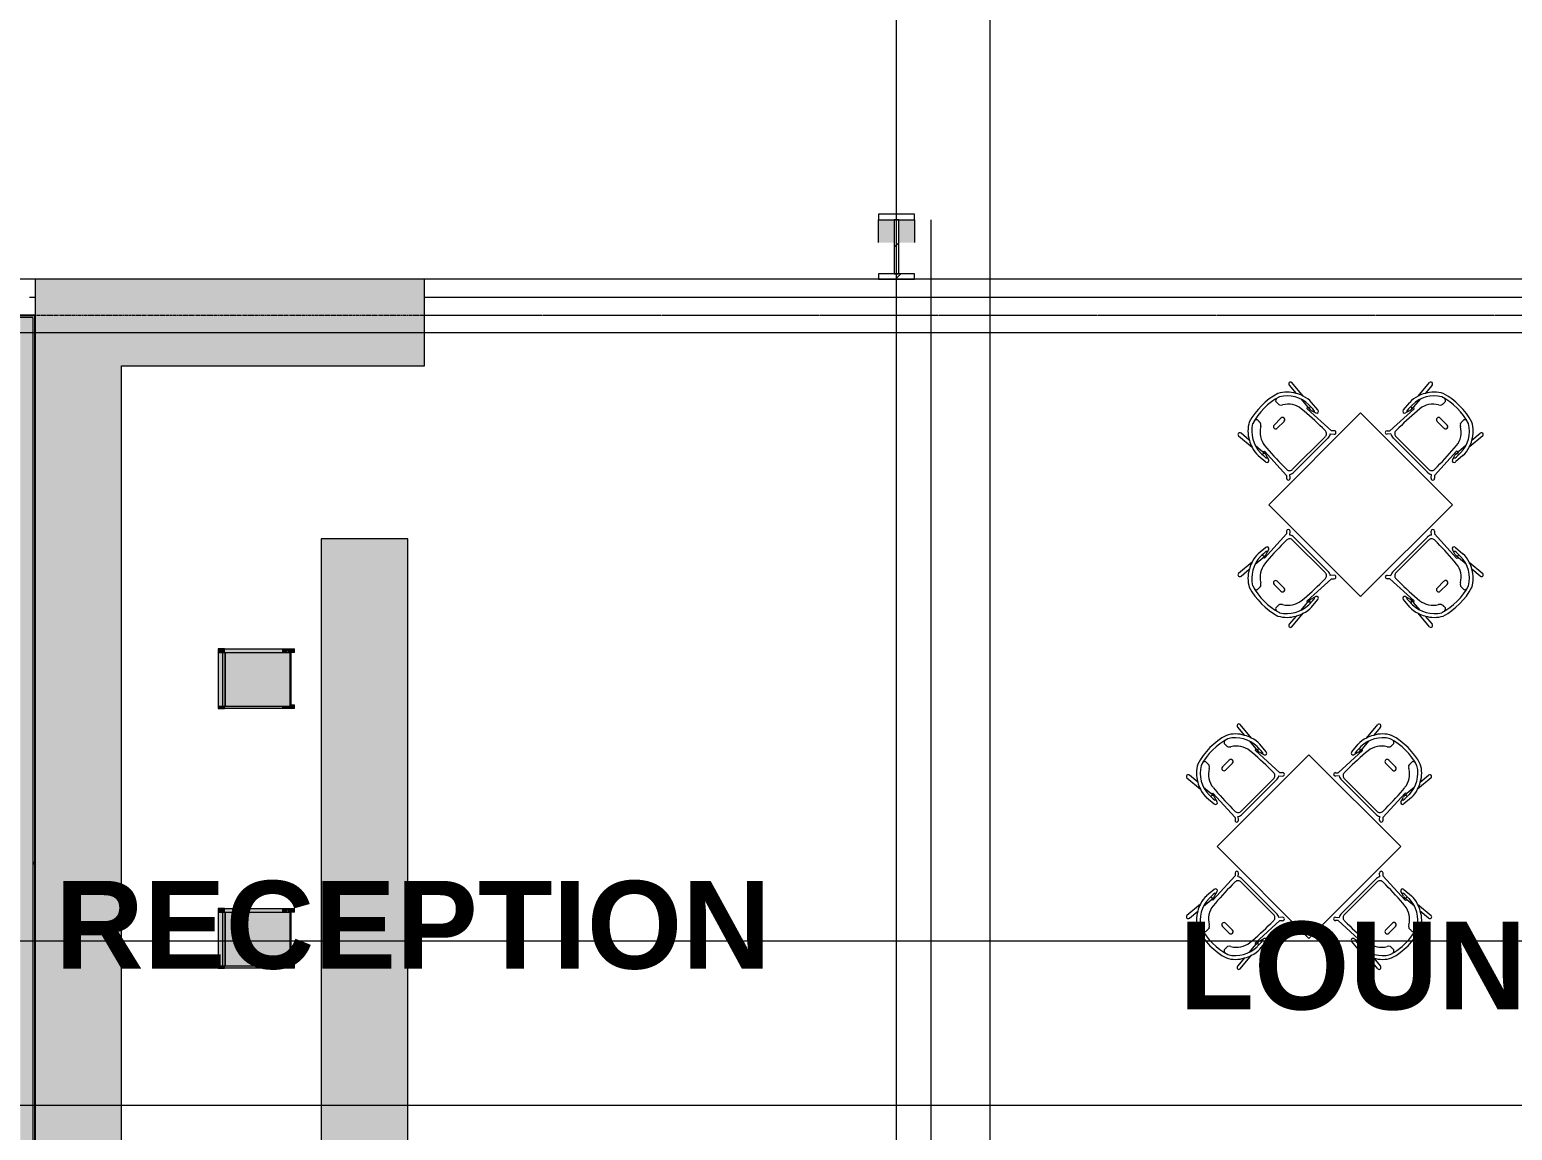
# Model space of a CAD drawing. Header units: inches. Extents: x 25369 to 33161, y -23509 to -20274.
# Drawn here: x 31669.6 to 32080.8, y -22595.6 to -22290.3 of the extents above; entities that cross this region are included whole.
import ezdxf

# ---------------------------------------------------------------- set-up
doc = ezdxf.new("R2010")
doc.units = ezdxf.units.IN
doc.header["$MEASUREMENT"] = 0
doc.linetypes.add('Dash 1_16_', pattern=[0.125, 0.0625, -0.0625])
doc.linetypes.add('Grid Line 1_2_', pattern=[0.875, 0.5, -0.125, 0.125, -0.125])
for name, color, linetype, lineweight in [('A-AREA', 32, 'Continuous', 9), ('A-DETL', 90, 'Continuous', 9), ('A-WALL', 113, 'Continuous', 9), ('A-WALL-PATT', 111, 'Continuous', 25), ('G-ANNO-SYMB', 111, 'Continuous', 9), ('I-FURN', 30, 'Continuous', 9), ('I-WALL', 2, 'Continuous', 9), ('M-AREA-IDEN', 171, 'Continuous', 9), ('Q-CASE', 31, 'Continuous', 9), ('S-BEAM', 12, 'Continuous', 9), ('S-GRID', 1, 'Continuous', 9)]:
    doc.layers.add(name, color=color, linetype=linetype, lineweight=lineweight)
doc.styles.add('Arial_B', font='arialbd.ttf', dxfattribs={"height": 24.354149})
pattern_1 = [(225, (31910.017, -22360.053), (19.00703, -19.00703), []), (225, (31910.017, -22388.853), (19.00703, -19.00703), [])]

# ---------------------------------------------------------------- blocks, each defined once
blk = doc.blocks.new('Struct_Xcel_Sports Complex_rvt-2-Overall Floor Plan')
at = {"layer": 'A-DETL', "linetype": 'Dash 1_16_'}
for p, q in [((25742.02, -22359.55), (25740.52, -22359.55)), ((25975.89, -22359.55), (25850.02, -22359.55)), ((26263.39, -22359.55), (25985.89, -22359.55)), ((26271.39, -22369.55), (25850.02, -22369.55))]:
    blk.add_line(p, q, dxfattribs=at)
blk = doc.blocks.new('Casework 1 - Casework 1-456223-Overall Floor Plan')
at = {"layer": 'Q-CASE'}
h = blk.add_hatch(color=256, dxfattribs=at)
h.paths.add_polyline_path([(25766.02, -22602.04), (25766.02, -22383.55), (25850.02, -22383.55), (25850.02, -22359.55), (25742.02, -22359.55), (25742.02, -22602.04), (25763.89, -22602.04)], flags=0)
h.paths.add_polyline_path([(25845.3, -22602.04), (25845.39, -22602.04), (25845.39, -22431.55), (25821.39, -22431.55), (25821.39, -22602.04)], flags=0)
for p, q in [((25850.02, -22359.55), (25742.02, -22359.55)), ((25742.02, -22359.55), (25742.02, -22369.55)), ((25850.02, -22383.55), (25850.02, -22359.55)), ((25766.02, -22602.04), (25766.02, -22383.55)), ((25766.02, -22383.55), (25850.02, -22383.55)), ((25845.39, -22431.55), (25821.39, -22431.55)), ((25821.39, -22431.55), (25821.39, -22602.04)), ((25845.39, -22602.04), (25845.39, -22431.55)), ((25763.89, -22602.04), (25766.02, -22602.04))]:
    blk.add_line(p, q, dxfattribs=at)
blk = doc.blocks.new('Bar_Stool_6722_1_ - Bar_Stool_6722_1_-477960-Overall Floor Plan')
at = {"layer": 'I-FURN'}
for points in [[(1, 20.14), (1, 21.13), (0, 21.13), (0, 19.21), (1, 19.24), (1, 20.06)], [(16.5, 19.21), (16.5, 21.13), (15.5, 21.13), (15.5, 19.99), (16, 19.99), (16, 19.21)], [(0.5, 18.44), (0.5, 19.21), (0, 19.21), (0, 17.72), (0.5, 17.72), (0.5, 18.08)], [(1, 9.7), (1, 17.72), (0, 17.72), (0, 1.78), (1, 1.78), (1, 2.03)], [(1, 18.98), (1, 19.21), (0.5, 19.13), (0.5, 17.72), (1, 17.72), (1, 18.76)], [(15.5, 20.06), (15.5, 20.14), (1, 20.06), (1, 19.99), (15.5, 19.99)], [(16, 19.99), (1, 19.99), (1, 19.89), (16, 19.89)], [(16, 18.21), (16, 19.89), (1, 19.89), (1, 17.63), (16, 17.63)], [(16, 9.7), (16, 17.63), (1, 17.63), (1, 2.03), (16, 2.03)], [(16.5, 17.97), (16.5, 19.21), (16, 19.13), (16, 17.72), (16.5, 17.72)], [(16.5, 9.7), (16.5, 17.72), (16, 17.63), (16, 1.78), (16.5, 1.78)], [(1, 1.24), (1, 1.78), (0, 1.78), (0, 0.98), (1, 0.98)], [(1, 0.94), (1, 0.98), (0, 0.92), (0, 0), (1, 0), (1, 0.62)], [(16, 2.03), (1, 2.03), (1, 1.91), (16, 1.91)], [(16, 1.91), (1, 1.91), (1, 1.24), (16, 1.24)], [(16, 0.94), (16, 1.24), (1, 1.24), (1, 0), (16, 0), (16, 0.62)], [(16.5, 1.78), (16, 1.73), (16, 0.98), (16.5, 0.98), (16.5, 1.73)], [(16.5, 0.63), (16.5, 0.98), (16, 0.94), (16, 0), (16.5, 0), (16.5, 0.62)]]:
    blk.add_hatch(color=256, dxfattribs=at).paths.add_polyline_path(points, flags=0)
for p, q in [((0, 19.21), (0, 21.13)), ((1, 21.13), (0, 21.13)), ((1, 21.13), (1, 20.14)), ((15.5, 20.14), (15.5, 21.13)), ((16.5, 21.13), (15.5, 21.13)), ((16.5, 21.13), (16.5, 19.21)), ((0, 17.72), (0, 19.21)), ((0, 1.78), (0, 17.72)), ((1, 20.14), (15.5, 20.14)), ((1, 20.14), (1, 19.99)), ((16, 20), (1, 20)), ((1, 19.89), (1, 19.99)), ((1, 17.63), (1, 19.89)), ((1, 2.03), (1, 17.63)), ((15.5, 19.98), (15.5, 20.14)), ((16, 19.99), (16, 19.89)), ((16, 19.89), (16, 17.63)), ((16, 17.63), (16, 2.03)), ((16.5, 19.21), (16.5, 17.72)), ((16.5, 17.72), (16.5, 1.78)), ((1, 1.78), (0, 1.78)), ((0, 1.78), (0, 0.98)), ((1, 0.98), (0, 0.98)), ((0, 0.98), (0, 0)), ((0, 0), (1, 0)), ((1, 1.91), (1, 2.03)), ((16, 2.03), (1, 2.03)), ((1, 1.24), (1, 1.91)), ((16, 1.91), (1, 1.91)), ((1, 0), (1, 1.24)), ((1, 1.24), (16, 1.24)), ((16, 2.03), (16, 1.91)), ((16, 1.91), (16, 1.24)), ((16.5, 1.78), (16, 1.78)), ((16, 1.24), (16, 0)), ((16.5, 0.98), (16, 0.98)), ((16, 0), (16.5, 0)), ((16.5, 0.98), (16.5, 1.78)), ((16.5, 0), (16.5, 0.98)), ((1, 0), (16, 0))]:
    blk.add_line(p, q, dxfattribs=at)
blk = doc.blocks.new('Falcon 7700 Series Pedestal Base - 36_ Square Top x 30_ - Wheelchair Height-460525-Overall Floor Plan')
at = {"layer": 'I-FURN'}
for p, q in [((18, 18), (-18, 18)), ((-18, 18), (-18, -18)), ((18, -18), (18, 18)), ((-18, -18), (18, -18))]:
    blk.add_line(p, q, dxfattribs=at)
blk = doc.blocks.new('HermanMiller_Collection_Air-Chair_SideChair_Arms - Arms-457867-Overall Floor Plan')
at = {"layer": 'I-FURN'}
for p, q in [((-3.55, 10.02), (-8.45, 10.45)), ((-8.45, 9.45), (-5.47, 9.18)), ((-3.35, 9.02), (-0.6, 8.8)), ((2.04, 10.2), (-0.69, 10.45)), ((-0.34, 8.32), (-0.6, 8.8)), ((-0.6, 8.8), (0.38, 8.73)), ((8.79, 8.8), (-0.34, 8.32)), ((0.77, 8.78), (2.2, 9.22)), ((9.32, 9.33), (8.79, 8.8)), ((9.17, 7.94), (10.01, 8.64)), ((6.45, 7.57), (7.62, 7.57)), ((8.7, 6.35), (8.7, -6.35)), ((9.52, -6.69), (9.52, 6.69)), ((-3.6, 1.35), (-3.6, -1.35)), ((-2.35, -1.35), (-2.35, 1.35)), ((6.45, -7.57), (7.62, -7.57)), ((10.01, -8.64), (9.17, -7.94)), ((-5.47, -9.18), (-8.45, -9.45)), ((-8.45, -10.45), (-3.55, -10.02)), ((-3.35, -9.02), (-0.6, -8.8)), ((-0.69, -10.45), (2.04, -10.2)), ((-0.6, -8.8), (-0.34, -8.32)), ((0.38, -8.73), (-0.6, -8.8)), ((-0.34, -8.32), (8.79, -8.8)), ((2.2, -9.22), (0.77, -8.78)), ((8.79, -8.8), (9.32, -9.33))]:
    blk.add_line(p, q, dxfattribs=at)
for centre, radius, start, end in [((-1.51, 1.66), 8.5, 117.7851, 152.2149), ((-8.45, 9.95), 0.5, 90, 270), ((-0.65, 0.76), 8.69, 90.7893, 148.9202), ((-2.46, 4.97), 5.17, 102.2096, 125.548), ((-1.25, 4.41), 6.06, 84.7201, 112.311), ((-0.51, -9.88), 19.32, 84.4222, 90.7893), ((0.44, 9.26), 0.53, 159.7405, 262.7198), ((0.45, 9.65), 0.924, 265.6115, 290.3639), ((1.81, 9.64), 0.521, 212.9555, 275.0445), ((2.06, 9.7), 0.499, 287, 91.3054), ((9.66, 8.99), 0.49, 315, 135), ((9.93, 0), 19.77, 163.4787, 196.5213), ((9.93, 0), 18.77, 163.7855, 196.2145), ((-7.66, 5.36), 2.08, 305.4968, 328.6439), ((-0.23, 0.83), 6.63, 124.5004, 148.6439), ((-0.92, 1.66), 5.55, 95.4677, 123.4626), ((6.58, -76.67), 84.24, 90.0911, 95.4677), ((7.62, 6.48), 1.09, 353.2467, 90.0911), ((7.56, 6.82), 1.97, 356.1033, 34.6542), ((-2.98, 1.35), 0.625, 360, 180), ((-7.66, -5.36), 2.08, 31.3561, 54.5032), ((-2.98, -1.35), 0.625, 180, 360), ((-1.51, -1.66), 8.5, 207.7851, 242.2149), ((-0.65, -0.76), 8.69, 211.0798, 269.2107), ((-0.23, -0.83), 6.63, 211.3561, 235.4996), ((-0.92, -1.66), 5.55, 236.5374, 264.5323), ((6.58, 76.67), 84.24, 264.5323, 269.9089), ((7.62, -6.48), 1.09, 269.9089, 6.7533), ((7.56, -6.82), 1.97, 325.3458, 3.8967), ((-8.45, -9.95), 0.5, 90, 270), ((-2.46, -4.97), 5.17, 234.452, 257.7904), ((-1.25, -4.41), 6.06, 247.689, 275.2799), ((-0.51, 9.88), 19.32, 269.2107, 275.5778), ((0.44, -9.26), 0.53, 97.2802, 200.2595), ((0.45, -9.65), 0.924, 69.6361, 94.3885), ((1.81, -9.64), 0.521, 84.9555, 147.0445), ((2.06, -9.7), 0.499, 268.6946, 73), ((9.66, -8.99), 0.49, 225, 45)]:
    blk.add_arc(centre, radius, start, end, dxfattribs=at)
for centre, major_axis, ratio, start_param, end_param in [((-7.46, 6.92), (0.03, 3.66), 0.320235, 2.34328, 2.536765), ((-7.87, 5.38), (-0.03, 1.79), 0.298783, 2.522217, 3.153947), ((-7.46, -6.92), (-0.03, 3.66), 0.320235, 0.604828, 0.798312), ((-7.87, -5.38), (0.03, 1.79), 0.298783, 6.270831, 6.902561)]:
    blk.add_ellipse(centre, major_axis=major_axis, ratio=ratio, start_param=start_param, end_param=end_param, dxfattribs=at)
for points in [[(-6.45, 3.67), (-6.52, 3.66), (-6.67, 3.64), (-6.9, 3.62), (-7.13, 3.61), (-7.4, 3.6), (-7.65, 3.59), (-7.83, 3.59)], [(-6.45, -3.67), (-6.52, -3.66), (-6.67, -3.64), (-6.9, -3.62), (-7.13, -3.61), (-7.4, -3.6), (-7.65, -3.59), (-7.83, -3.59)]]:
    blk.add_open_spline(points, degree=3, knots=[-1, -1, -1, -1, -0.75, -0.5, -0.375, -0.25, 0, 0, 0, 0], dxfattribs=at)
blk = doc.blocks.new('HermanMiller_Collection_Air-Chair_SideChair_Arms - Arms-460524-Overall Floor Plan')
at = {"layer": 'I-FURN'}
for p, q in [((-8.45, 10.45), (-3.55, 10.02)), ((-5.47, 9.18), (-8.45, 9.45)), ((-3.35, 9.02), (-0.6, 8.8)), ((-0.69, 10.45), (2.04, 10.2)), ((-0.6, 8.8), (-0.34, 8.32)), ((0.38, 8.73), (-0.6, 8.8)), ((-0.34, 8.32), (8.79, 8.8)), ((2.2, 9.22), (0.77, 8.78)), ((8.79, 8.8), (9.32, 9.33)), ((10.01, 8.64), (9.17, 7.94)), ((6.45, 7.57), (7.62, 7.57)), ((8.7, -6.35), (8.7, 6.35)), ((9.52, 6.69), (9.52, -6.69)), ((-3.6, -1.35), (-3.6, 1.35)), ((-2.35, 1.35), (-2.35, -1.35)), ((6.45, -7.57), (7.62, -7.57)), ((9.17, -7.94), (10.01, -8.64)), ((-8.45, -9.45), (-5.47, -9.18)), ((-3.55, -10.02), (-8.45, -10.45)), ((-3.35, -9.02), (-0.6, -8.8)), ((2.04, -10.2), (-0.69, -10.45)), ((-0.34, -8.32), (-0.6, -8.8)), ((-0.6, -8.8), (0.38, -8.73)), ((8.79, -8.8), (-0.34, -8.32)), ((0.77, -8.78), (2.2, -9.22)), ((9.32, -9.33), (8.79, -8.8))]:
    blk.add_line(p, q, dxfattribs=at)
for centre, radius, start, end in [((-1.51, 1.66), 8.5, 117.7851, 152.2149), ((-8.45, 9.95), 0.5, 90, 270), ((-0.65, 0.76), 8.69, 90.7893, 148.9202), ((-2.46, 4.97), 5.17, 102.2096, 125.548), ((-1.25, 4.41), 6.06, 84.7201, 112.311), ((-0.51, -9.88), 19.32, 84.4222, 90.7893), ((0.44, 9.26), 0.53, 159.7405, 262.7198), ((0.45, 9.65), 0.924, 265.6115, 290.3639), ((1.81, 9.64), 0.521, 212.9555, 275.0445), ((2.06, 9.7), 0.499, 287, 91.3054), ((9.66, 8.99), 0.49, 315, 135), ((9.93, 0), 19.77, 163.4787, 196.5213), ((9.93, 0), 18.77, 163.7855, 196.2145), ((-7.66, 5.36), 2.08, 305.4968, 328.6439), ((-0.23, 0.83), 6.63, 124.5004, 148.6439), ((-0.92, 1.66), 5.55, 95.4677, 123.4626), ((6.58, -76.67), 84.24, 90.0911, 95.4677), ((7.62, 6.48), 1.09, 353.2467, 90.0911), ((7.56, 6.82), 1.97, 356.1033, 34.6542), ((-2.98, 1.35), 0.625, 0, 180), ((-7.66, -5.36), 2.08, 31.3561, 54.5032), ((-2.98, -1.35), 0.625, 180, 0), ((-1.51, -1.66), 8.5, 207.7851, 242.2149), ((-0.65, -0.76), 8.69, 211.0798, 269.2107), ((-0.23, -0.83), 6.63, 211.3561, 235.4996), ((-0.92, -1.66), 5.55, 236.5374, 264.5323), ((6.58, 76.67), 84.24, 264.5323, 269.9089), ((7.62, -6.48), 1.09, 269.9089, 6.7533), ((7.56, -6.82), 1.97, 325.3458, 3.8967), ((-8.45, -9.95), 0.5, 90, 270), ((-2.46, -4.97), 5.17, 234.452, 257.7904), ((-1.25, -4.41), 6.06, 247.689, 275.2799), ((-0.51, 9.88), 19.32, 269.2107, 275.5778), ((0.44, -9.26), 0.53, 97.2802, 200.2595), ((0.45, -9.65), 0.924, 69.6361, 94.3885), ((1.81, -9.64), 0.521, 84.9555, 147.0445), ((2.06, -9.7), 0.499, 268.6946, 73), ((9.66, -8.99), 0.49, 225, 45)]:
    blk.add_arc(centre, radius, start, end, dxfattribs=at)
for centre, major_axis, ratio, start_param, end_param in [((-7.46, 6.92), (0.03, 3.66), 0.320235, 2.34328, 2.536765), ((-7.87, 5.38), (-0.03, 1.79), 0.298783, 2.522217, 3.153947), ((-7.46, -6.92), (-0.03, 3.66), 0.320235, 0.604828, 0.798312), ((-7.87, -5.38), (0.03, 1.79), 0.298783, 6.270831, 6.902561)]:
    blk.add_ellipse(centre, major_axis=major_axis, ratio=ratio, start_param=start_param, end_param=end_param, dxfattribs=at)
for points in [[(-6.45, 3.67), (-6.52, 3.66), (-6.67, 3.64), (-6.9, 3.62), (-7.13, 3.61), (-7.4, 3.6), (-7.65, 3.59), (-7.83, 3.59)], [(-6.45, -3.67), (-6.52, -3.66), (-6.67, -3.64), (-6.9, -3.62), (-7.13, -3.61), (-7.4, -3.6), (-7.65, -3.59), (-7.83, -3.59)]]:
    blk.add_open_spline(points, degree=3, knots=[-1, -1, -1, -1, -0.75, -0.5, -0.375, -0.25, 0, 0, 0, 0], dxfattribs=at)
blk = doc.blocks.new('columns and girder2 - one-V36-Overall Floor Plan')
at = {"layer": 'S-BEAM'}
h = blk.add_hatch(dxfattribs=at)
h.set_pattern_fill('FP_33', color=256, style=0, pattern_type=2)
h.set_pattern_definition(pattern_1)
h.paths.add_polyline_path([(-5, -0.5), (-5, -2), (5, -2), (5, -0.5)], flags=0)
h.paths.add_polyline_path([(5, -17.03), (-5, -17.03), (-5, -18.55), (5, -18.55)], flags=0)
h.paths.add_polyline_path([(-5, -1204.89), (-5, -1206.4), (5, -1206.4), (5, -1204.89)], flags=0)
h.paths.add_polyline_path([(-5, -1224.25), (-5, -1225), (5, -1225), (5, -1224.25), (-0.13, -1224.25)], flags=0)
h = blk.add_hatch(dxfattribs=at)
h.set_pattern_fill('FP_33', color=256, style=0, pattern_type=2)
h.set_pattern_definition(pattern_1)
h.paths.add_polyline_path([(0.62, -2), (-0.63, -2), (-0.63, -17.03), (0.62, -17.03)], flags=0)
h.paths.add_polyline_path([(-0.63, -1206.4), (-0.63, -1224.25), (0.62, -1224.25), (0.62, -1206.4)], flags=0)
h = blk.add_hatch(color=256, dxfattribs=at)
h.paths.add_polyline_path([(5, -10.69), (0.62, -10.69), (0.62, -17.03), (5, -17.03)], flags=0)
h.paths.add_polyline_path([(-5, -10.69), (-5, -17.03), (-0.63, -17.03), (-0.63, -10.69)], flags=0)
at = {"layer": 'S-BEAM', "lineweight": 15}
for p, q in [((5, -0.5), (-5, -0.5)), ((-5, -0.5), (-5, -2)), ((-5, -2), (5, -2)), ((0.62, -2), (-0.63, -2)), ((-0.63, -2), (-0.63, -17.03)), ((0.62, -17.03), (0.62, -2)), ((5, -2), (5, -0.5)), ((5, -17.03), (-5, -17.03)), ((-5, -17.03), (-5, -18.55)), ((-5, -18.55), (5, -18.55)), ((-0.63, -17.03), (0.62, -17.03)), ((5, -18.55), (5, -17.03))]:
    blk.add_line(p, q, dxfattribs=at)
at = {"layer": 'S-BEAM'}
for p, q in [((-5, -17.03), (-5, -10.69)), ((5, -10.69), (5, -17.03))]:
    blk.add_line(p, q, dxfattribs=at)

msp = doc.modelspace()

# ---------------------------------------------------------------- hatches: boundary and pattern name
at = {"layer": 'A-WALL-PATT', "lineweight": 9}
h = msp.add_hatch(dxfattribs=at)
h.set_pattern_fill('FP_15', color=256, style=0, pattern_type=2)
h.set_pattern_definition([(0, (5929.126, 0), (61.44, 15.36), [2.534, -43.546, 2.534, -43.546, -245.76]), (0, (5929.126, 0), (61.44, 15.36), [-92.16, 2.534, -89.626, 2.534, -43.546, -107.52]), (0, (5929.126, 0), (61.44, 15.36), [-230.4, 2.534, -28.186, 2.534, -74.266]), (120, (5952.166, 7.68), (-44.02215, 45.528601), [2.534, -43.546, 2.534, -43.546, -245.76]), (120, (5952.166, 7.68), (-44.02215, 45.528601), [-92.16, 2.534, -89.626, 2.534, -43.546, -107.52]), (120, (5952.166, 7.68), (-44.02215, 45.528601), [-230.4, 2.534, -28.186, 2.534, -74.266]), (240, (5959.846, 38.4), (-17.41785, -60.888601), [2.534, -43.546, 2.534, -43.546, -245.76]), (240, (5959.846, 38.4), (-17.41785, -60.888601), [-92.16, 2.534, -89.626, 2.534, -43.546, -107.52]), (240, (5959.846, 38.4), (-17.41785, -60.888601), [-230.4, 2.534, -28.186, 2.534, -74.266])])
h.paths.add_polyline_path([(31671.14, -22787.3), (31671.14, -22606.16), (31670.52, -22606.16), (31670.52, -22787.3)], flags=0)
h.paths.add_polyline_path([(31670.52, -22602.66), (31671.14, -22602.66), (31671.14, -22369.55), (31667.02, -22369.55), (31667.02, -22370.18), (31670.52, -22370.18), (31670.52, -22569.2)], flags=0)
at = {"layer": 'I-WALL', "lineweight": 5}
msp.add_hatch(color=256, dxfattribs=at).paths.add_polyline_path([(31670.2, -22787.3), (31670.52, -22787.3), (31670.52, -22370.18), (31667.02, -22370.18), (31667.02, -22767.09), (31668.08, -22767.09), (31668.08, -22767.89), (31667.02, -22767.89), (31667.02, -22787.3)], flags=0)

# ---------------------------------------------------------------- linework, layer by layer
at = {"layer": 'A-AREA'}
for p, q in [((31919.52, -22343.05), (31919.52, -22683.18)), ((31669.64, -22364.49), (31671.14, -22364.49)), ((31779.14, -22364.49), (32202.52, -22364.49))]:
    msp.add_line(p, q, dxfattribs=at)
at = {"layer": 'A-WALL'}
for q in [(31667.02, -22370.18), (31670.52, -22602.66)]:
    msp.add_line((31670.52, -22370.18), q, dxfattribs=at)
at = {"layer": 'G-ANNO-SYMB'}
for p, q in [((31935.94, -21003.08), (31935.94, -22908.84)), ((32512.73, -22374.36), (27926.42, -22374.36)), ((32512.73, -22588.63), (27922.79, -22588.63))]:
    msp.add_line(p, q, dxfattribs=at)
at = {"layer": 'I-WALL', "lineweight": 25}
for p, q in [((31671.14, -22369.55), (31666.39, -22369.55)), ((31671.14, -22602.04), (31671.14, -22369.55))]:
    msp.add_line(p, q, dxfattribs=at)
at = {"layer": 'S-GRID', "linetype": 'Grid Line 1_2_'}
for p, q in [((31910.02, -23095.8), (31910.02, -20550.05)), ((31910.02, -23413.24), (31910.02, -20902.43)), ((32648.19, -22359.55), (28582.64, -22359.55)), ((33026.59, -22359.55), (28666.64, -22359.55)), ((32930.59, -22369.55), (28666.64, -22369.55)), ((32356.47, -22543.05), (27400.49, -22543.05)), ((32648.19, -22543.05), (27719.33, -22543.05))]:
    msp.add_line(p, q, dxfattribs=at)

# ---------------------------------------------------------------- block references
at = {"lineweight": 5}
msp.add_blockref('Struct_Xcel_Sports Complex_rvt-2-Overall Floor Plan', (5929.13, 0), dxfattribs=at)
at = {"layer": 'I-FURN'}
for name, p, rotation in [('HermanMiller_Collection_Air-Chair_SideChair_Arms - Arms-457867-Overall Floor Plan', (32018.23, -22401.55), 314.9999999999997), ('HermanMiller_Collection_Air-Chair_SideChair_Arms - Arms-460524-Overall Floor Plan', (32059.24, -22401.55), 224.9999999999995), ('Falcon 7700 Series Pedestal Base - 36_ Square Top x 30_ - Wheelchair Height-460525-Overall Floor Plan', (32038.73, -22422.05), 314.9999999999997), ('HermanMiller_Collection_Air-Chair_SideChair_Arms - Arms-457867-Overall Floor Plan', (32018.23, -22442.56), 44.99999999999943), ('HermanMiller_Collection_Air-Chair_SideChair_Arms - Arms-460524-Overall Floor Plan', (32059.24, -22442.56), 134.9999999999997), ('Bar_Stool_6722_1_ - Bar_Stool_6722_1_-477960-Overall Floor Plan', (31721.92, -22462.05), 270.0000000000007), ('HermanMiller_Collection_Air-Chair_SideChair_Arms - Arms-457867-Overall Floor Plan', (32003.92, -22496.37), 314.9999999999997), ('HermanMiller_Collection_Air-Chair_SideChair_Arms - Arms-460524-Overall Floor Plan', (32044.93, -22496.37), 224.9999999999995), ('Falcon 7700 Series Pedestal Base - 36_ Square Top x 30_ - Wheelchair Height-460525-Overall Floor Plan', (32024.42, -22516.88), 314.9999999999997), ('HermanMiller_Collection_Air-Chair_SideChair_Arms - Arms-457867-Overall Floor Plan', (32003.92, -22537.39), 44.99999999999943), ('HermanMiller_Collection_Air-Chair_SideChair_Arms - Arms-460524-Overall Floor Plan', (32044.93, -22537.39), 134.9999999999997), ('Bar_Stool_6722_1_ - Bar_Stool_6722_1_-477960-Overall Floor Plan', (31721.92, -22534.05), 270.0000000000007)]:
    msp.add_blockref(name, p, dxfattribs=dict(at, rotation=rotation))
at = {"layer": 'Q-CASE'}
msp.add_blockref('Casework 1 - Casework 1-456223-Overall Floor Plan', (5929.13, 0), dxfattribs=at)
at = {"layer": 'S-BEAM', "rotation": 180}
msp.add_blockref('columns and girder2 - one-V36-Overall Floor Plan', (31910.02, -22360.05), dxfattribs=at)

# ---------------------------------------------------------------- texts
at = {"layer": 'M-AREA-IDEN', "char_height": 24.354, "attachment_point": 2, "line_spacing_factor": 0.938532, "style": 'Arial_B'}
for s, insert, width in [('RECEPTION', (31775.95, -22526.37), 230.112), ('LOUNGE', (32061.17, -22537.68), 169.056)]:
    msp.add_mtext(s, dxfattribs=dict(at, insert=insert, width=width))

doc.saveas('drawing.dxf')
